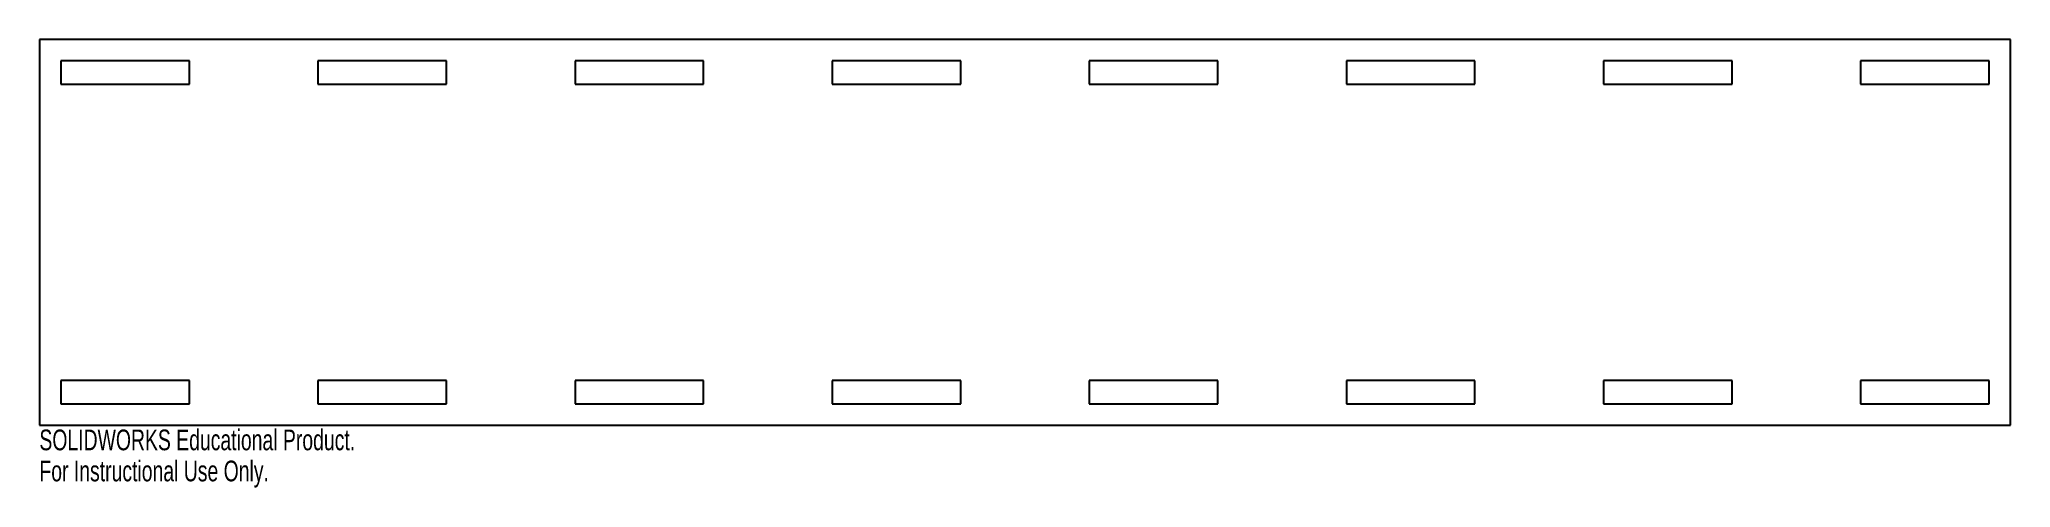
# Model space of a CAD drawing. Header units: millimetres. Extents: x -214 to 246, y -49 to 55.
import ezdxf

# ---------------------------------------------------------------- set-up
doc = ezdxf.new("R2010")
doc.units = ezdxf.units.MM
doc.styles.add('SLDTEXTSTYLE0', font='TXT', dxfattribs={"width": 0.7})

msp = doc.modelspace()

# ---------------------------------------------------------------- linework, layer by layer
at = {"color": 7, "linetype": 'Continuous', "lineweight": 25}
for p, q in [((-214.45, 55.1), (-214.45, -34.9)), ((245.55, 55.1), (-214.45, 55.1)), ((245.55, -34.9), (245.55, 55.1)), ((-209.45, 50.1), (-209.45, 44.7)), ((-179.45, 50.1), (-209.45, 50.1)), ((-179.45, 44.7), (-179.45, 50.1)), ((-149.45, 50.1), (-149.45, 44.7)), ((-119.45, 50.1), (-149.45, 50.1)), ((-119.45, 44.7), (-119.45, 50.1)), ((-89.45, 50.1), (-89.45, 44.7)), ((-59.45, 50.1), (-89.45, 50.1)), ((-59.45, 44.7), (-59.45, 50.1)), ((-29.45, 50.1), (-29.45, 44.7)), ((0.55, 50.1), (-29.45, 50.1)), ((0.55, 44.7), (0.55, 50.1)), ((30.55, 50.1), (30.55, 44.7)), ((60.55, 50.1), (30.55, 50.1)), ((60.55, 44.7), (60.55, 50.1)), ((90.55, 50.1), (90.55, 44.7)), ((120.55, 50.1), (90.55, 50.1)), ((120.55, 44.7), (120.55, 50.1)), ((150.55, 50.1), (150.55, 44.7)), ((180.55, 50.1), (150.55, 50.1)), ((180.55, 44.7), (180.55, 50.1)), ((210.55, 50.1), (210.55, 44.7)), ((240.55, 50.1), (210.55, 50.1)), ((240.55, 44.7), (240.55, 50.1)), ((-209.45, 44.7), (-179.45, 44.7)), ((-149.45, 44.7), (-119.45, 44.7)), ((-89.45, 44.7), (-59.45, 44.7)), ((-29.45, 44.7), (0.55, 44.7)), ((30.55, 44.7), (60.55, 44.7)), ((90.55, 44.7), (120.55, 44.7)), ((150.55, 44.7), (180.55, 44.7)), ((210.55, 44.7), (240.55, 44.7)), ((-209.45, -24.5), (-209.45, -29.9)), ((-179.45, -24.5), (-209.45, -24.5)), ((-179.45, -29.9), (-179.45, -24.5)), ((-149.45, -24.5), (-149.45, -29.9)), ((-119.45, -24.5), (-149.45, -24.5)), ((-119.45, -29.9), (-119.45, -24.5)), ((-89.45, -24.5), (-89.45, -29.9)), ((-59.45, -24.5), (-89.45, -24.5)), ((-59.45, -29.9), (-59.45, -24.5)), ((-29.45, -24.5), (-29.45, -29.9)), ((0.55, -24.5), (-29.45, -24.5)), ((0.55, -29.9), (0.55, -24.5)), ((30.55, -24.5), (30.55, -29.9)), ((60.55, -24.5), (30.55, -24.5)), ((60.55, -29.9), (60.55, -24.5)), ((90.55, -24.5), (90.55, -29.9)), ((120.55, -24.5), (90.55, -24.5)), ((120.55, -29.9), (120.55, -24.5)), ((150.55, -24.5), (150.55, -29.9)), ((180.55, -24.5), (150.55, -24.5)), ((180.55, -29.9), (180.55, -24.5)), ((210.55, -24.5), (210.55, -29.9)), ((240.55, -24.5), (210.55, -24.5)), ((240.55, -29.9), (240.55, -24.5)), ((-209.45, -29.9), (-179.45, -29.9)), ((-149.45, -29.9), (-119.45, -29.9)), ((-89.45, -29.9), (-59.45, -29.9)), ((-29.45, -29.9), (0.55, -29.9)), ((30.55, -29.9), (60.55, -29.9)), ((90.55, -29.9), (120.55, -29.9)), ((150.55, -29.9), (180.55, -29.9)), ((210.55, -29.9), (240.55, -29.9)), ((-214.45, -34.9), (245.55, -34.9))]:
    msp.add_line(p, q, dxfattribs=at)

# ---------------------------------------------------------------- texts
at = {"color": 7, "linetype": 'Continuous', "char_height": 4.8336, "attachment_point": 1, "style": 'SLDTEXTSTYLE0'}
for s, insert in [('SOLIDWORKS Educational Product.', (-214.45, -35.92)), ('For Instructional Use Only.', (-214.45, -43.17))]:
    msp.add_mtext(s, dxfattribs=dict(at, insert=insert))

doc.saveas('drawing.dxf')
